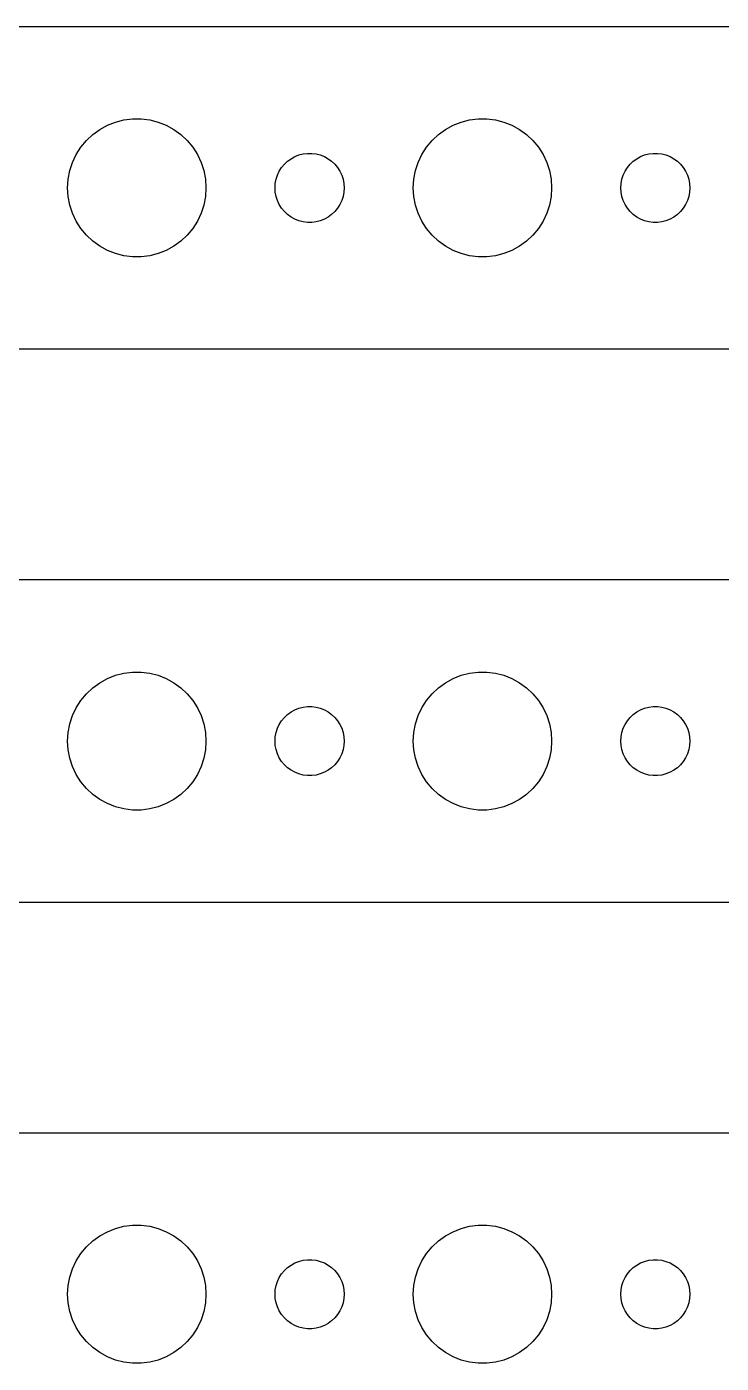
# Model space of a CAD drawing. Header units: metres. Extents: x -127 to 127, y 113 to 223.
# Drawn here: x -64.8 to -34.6, y 165 to 223 of the extents above; entities that cross this region are included whole.
import ezdxf

# ---------------------------------------------------------------- set-up
doc = ezdxf.new("R2010")
doc.units = ezdxf.units.M

msp = doc.modelspace()

# ---------------------------------------------------------------- linework, layer by layer
for p, q in [((122.314, 222.99), (-122.314, 222.99)), ((-61.6075, 218.533), (-61.2773, 218.714)), ((-61.2773, 218.714), (-60.927, 218.853)), ((-60.927, 218.853), (-60.5621, 218.947)), ((-60.5621, 218.947), (-60.1884, 218.994)), ((-60.1884, 218.994), (-59.8116, 218.994)), ((-59.8116, 218.994), (-59.4379, 218.947)), ((-59.4379, 218.947), (-59.0729, 218.853)), ((-59.0729, 218.853), (-58.7227, 218.714)), ((-58.7227, 218.714), (-58.3925, 218.533)), ((-46.6075, 218.533), (-46.2773, 218.714)), ((-46.2773, 218.714), (-45.927, 218.853)), ((-45.927, 218.853), (-45.5621, 218.947)), ((-45.5621, 218.947), (-45.1884, 218.994)), ((-45.1884, 218.994), (-44.8116, 218.994)), ((-44.8116, 218.994), (-44.4379, 218.947)), ((-44.4379, 218.947), (-44.0729, 218.853)), ((-44.0729, 218.853), (-43.7227, 218.714)), ((-43.7227, 218.714), (-43.3925, 218.533)), ((-62.427, 217.763), (-62.1869, 218.054)), ((-62.1869, 218.054), (-61.9123, 218.312)), ((-61.9123, 218.312), (-61.6075, 218.533)), ((-58.3925, 218.533), (-58.0877, 218.312)), ((-58.0877, 218.312), (-57.8131, 218.054)), ((-57.8131, 218.054), (-57.5729, 217.763)), ((-47.427, 217.763), (-47.1869, 218.054)), ((-47.1869, 218.054), (-46.9123, 218.312)), ((-46.9123, 218.312), (-46.6075, 218.533)), ((-43.3925, 218.533), (-43.0877, 218.312)), ((-43.0877, 218.312), (-42.8131, 218.054)), ((-42.8131, 218.054), (-42.5729, 217.763)), ((-62.7893, 217.104), (-62.6289, 217.445)), ((-62.6289, 217.445), (-62.427, 217.763)), ((-57.5729, 217.763), (-57.3711, 217.445)), ((-57.3711, 217.445), (-57.2107, 217.104)), ((-52.9635, 217.427), (-52.7811, 217.473)), ((-52.7811, 217.473), (-52.5942, 217.497)), ((-52.5942, 217.497), (-52.4058, 217.497)), ((-52.4058, 217.497), (-52.2189, 217.473)), ((-52.2189, 217.473), (-52.0365, 217.427)), ((-47.7893, 217.104), (-47.6289, 217.445)), ((-47.6289, 217.445), (-47.427, 217.763)), ((-42.5729, 217.763), (-42.3711, 217.445)), ((-42.3711, 217.445), (-42.2107, 217.104)), ((-37.9635, 217.427), (-37.7811, 217.473)), ((-37.7811, 217.473), (-37.5942, 217.497)), ((-37.5942, 217.497), (-37.4058, 217.497)), ((-37.4058, 217.497), (-37.2189, 217.473)), ((-37.2189, 217.473), (-37.0365, 217.427)), ((-62.9057, 216.746), (-62.7893, 217.104)), ((-57.2107, 217.104), (-57.0942, 216.746)), ((-53.8145, 216.723), (-53.7135, 216.882)), ((-53.7135, 216.882), (-53.5934, 217.027)), ((-53.5934, 217.027), (-53.4561, 217.156)), ((-53.4561, 217.156), (-53.3037, 217.266)), ((-53.3037, 217.266), (-53.1387, 217.357)), ((-53.1387, 217.357), (-52.9635, 217.427)), ((-52.0365, 217.427), (-51.8613, 217.357)), ((-51.8613, 217.357), (-51.6963, 217.266)), ((-51.6963, 217.266), (-51.5439, 217.156)), ((-51.5439, 217.156), (-51.4065, 217.027)), ((-51.4065, 217.027), (-51.2865, 216.882)), ((-51.2865, 216.882), (-51.1855, 216.723)), ((-47.9057, 216.746), (-47.7893, 217.104)), ((-42.2107, 217.104), (-42.0942, 216.746)), ((-38.8145, 216.723), (-38.7135, 216.882)), ((-38.7135, 216.882), (-38.5934, 217.027)), ((-38.5934, 217.027), (-38.4561, 217.156)), ((-38.4561, 217.156), (-38.3037, 217.266)), ((-38.3037, 217.266), (-38.1387, 217.357)), ((-38.1387, 217.357), (-37.9635, 217.427)), ((-37.0365, 217.427), (-36.8613, 217.357)), ((-36.8613, 217.357), (-36.6963, 217.266)), ((-36.6963, 217.266), (-36.5439, 217.156)), ((-36.5439, 217.156), (-36.4065, 217.027)), ((-36.4065, 217.027), (-36.2865, 216.882)), ((-36.2865, 216.882), (-36.1855, 216.723)), ((-63, 216), (-62.9763, 216.376)), ((-62.9763, 216.376), (-62.9057, 216.746)), ((-57.0942, 216.746), (-57.0237, 216.376)), ((-57.0237, 216.376), (-57, 216)), ((-53.9882, 216.188), (-53.9529, 216.373)), ((-53.9529, 216.373), (-53.8947, 216.552)), ((-53.8947, 216.552), (-53.8145, 216.723)), ((-51.1855, 216.723), (-51.1053, 216.552)), ((-51.1053, 216.552), (-51.0471, 216.373)), ((-51.0471, 216.373), (-51.0118, 216.188)), ((-48, 216), (-47.9763, 216.376)), ((-47.9763, 216.376), (-47.9057, 216.746)), ((-42.0942, 216.746), (-42.0237, 216.376)), ((-42.0237, 216.376), (-42, 216)), ((-38.9882, 216.188), (-38.9529, 216.373)), ((-38.9529, 216.373), (-38.8947, 216.552)), ((-38.8947, 216.552), (-38.8145, 216.723)), ((-36.1855, 216.723), (-36.1053, 216.552)), ((-36.1053, 216.552), (-36.0471, 216.373)), ((-36.0471, 216.373), (-36.0118, 216.188)), ((-62.9763, 215.624), (-63, 216)), ((-57, 216), (-57.0237, 215.624)), ((-54, 216), (-53.9882, 216.188)), ((-53.9882, 215.812), (-54, 216)), ((-53.9529, 215.627), (-53.9882, 215.812)), ((-51.0118, 215.812), (-51.0471, 215.627)), ((-51.0118, 216.188), (-51, 216)), ((-51, 216), (-51.0118, 215.812)), ((-47.9763, 215.624), (-48, 216)), ((-42, 216), (-42.0237, 215.624)), ((-39, 216), (-38.9882, 216.188)), ((-38.9882, 215.812), (-39, 216)), ((-38.9529, 215.627), (-38.9882, 215.812)), ((-36.0118, 215.812), (-36.0471, 215.627)), ((-36.0118, 216.188), (-36, 216)), ((-36, 216), (-36.0118, 215.812)), ((-62.9057, 215.254), (-62.9763, 215.624)), ((-62.7893, 214.896), (-62.9057, 215.254)), ((-57.0942, 215.254), (-57.2107, 214.896)), ((-57.0237, 215.624), (-57.0942, 215.254)), ((-53.8947, 215.448), (-53.9529, 215.627)), ((-53.8145, 215.277), (-53.8947, 215.448)), ((-53.7135, 215.118), (-53.8145, 215.277)), ((-51.1855, 215.277), (-51.2865, 215.118)), ((-51.1053, 215.448), (-51.1855, 215.277)), ((-51.0471, 215.627), (-51.1053, 215.448)), ((-47.9057, 215.254), (-47.9763, 215.624)), ((-47.7893, 214.896), (-47.9057, 215.254)), ((-42.0942, 215.254), (-42.2107, 214.896)), ((-42.0237, 215.624), (-42.0942, 215.254)), ((-38.8947, 215.448), (-38.9529, 215.627)), ((-38.8145, 215.277), (-38.8947, 215.448)), ((-38.7135, 215.118), (-38.8145, 215.277)), ((-36.1855, 215.277), (-36.2865, 215.118)), ((-36.1053, 215.448), (-36.1855, 215.277)), ((-36.0471, 215.627), (-36.1053, 215.448)), ((-62.6289, 214.555), (-62.7893, 214.896)), ((-62.427, 214.237), (-62.6289, 214.555)), ((-57.3711, 214.555), (-57.5729, 214.237)), ((-57.2107, 214.896), (-57.3711, 214.555)), ((-53.5934, 214.973), (-53.7135, 215.118)), ((-53.4561, 214.844), (-53.5934, 214.973)), ((-53.3037, 214.734), (-53.4561, 214.844)), ((-53.1387, 214.643), (-53.3037, 214.734)), ((-52.9635, 214.573), (-53.1387, 214.643)), ((-52.7811, 214.527), (-52.9635, 214.573)), ((-52.0365, 214.573), (-52.2189, 214.527)), ((-51.8613, 214.643), (-52.0365, 214.573)), ((-51.6963, 214.734), (-51.8613, 214.643)), ((-51.5439, 214.844), (-51.6963, 214.734)), ((-51.4065, 214.973), (-51.5439, 214.844)), ((-51.2865, 215.118), (-51.4065, 214.973)), ((-47.6289, 214.555), (-47.7893, 214.896)), ((-47.427, 214.237), (-47.6289, 214.555)), ((-42.3711, 214.555), (-42.5729, 214.237)), ((-42.2107, 214.896), (-42.3711, 214.555)), ((-38.5934, 214.973), (-38.7135, 215.118)), ((-38.4561, 214.844), (-38.5934, 214.973)), ((-38.3037, 214.734), (-38.4561, 214.844)), ((-38.1387, 214.643), (-38.3037, 214.734)), ((-37.9635, 214.573), (-38.1387, 214.643)), ((-37.7811, 214.527), (-37.9635, 214.573)), ((-37.0365, 214.573), (-37.2189, 214.527)), ((-36.8613, 214.643), (-37.0365, 214.573)), ((-36.6963, 214.734), (-36.8613, 214.643)), ((-36.5439, 214.844), (-36.6963, 214.734)), ((-36.4065, 214.973), (-36.5439, 214.844)), ((-36.2865, 215.118), (-36.4065, 214.973)), ((-62.1869, 213.946), (-62.427, 214.237)), ((-57.5729, 214.237), (-57.8131, 213.946)), ((-52.5942, 214.503), (-52.7811, 214.527)), ((-52.4058, 214.503), (-52.5942, 214.503)), ((-52.2189, 214.527), (-52.4058, 214.503)), ((-47.1869, 213.946), (-47.427, 214.237)), ((-42.5729, 214.237), (-42.8131, 213.946)), ((-37.5942, 214.503), (-37.7811, 214.527)), ((-37.4058, 214.503), (-37.5942, 214.503)), ((-37.2189, 214.527), (-37.4058, 214.503)), ((-61.9123, 213.688), (-62.1869, 213.946)), ((-61.6075, 213.467), (-61.9123, 213.688)), ((-61.2773, 213.286), (-61.6075, 213.467)), ((-58.3925, 213.467), (-58.7227, 213.286)), ((-58.0877, 213.688), (-58.3925, 213.467)), ((-57.8131, 213.946), (-58.0877, 213.688)), ((-46.9123, 213.688), (-47.1869, 213.946)), ((-46.6075, 213.467), (-46.9123, 213.688)), ((-46.2773, 213.286), (-46.6075, 213.467)), ((-43.3925, 213.467), (-43.7227, 213.286)), ((-43.0877, 213.688), (-43.3925, 213.467)), ((-42.8131, 213.946), (-43.0877, 213.688)), ((-60.927, 213.147), (-61.2773, 213.286)), ((-60.5621, 213.053), (-60.927, 213.147)), ((-60.1884, 213.006), (-60.5621, 213.053)), ((-59.8116, 213.006), (-60.1884, 213.006)), ((-59.4379, 213.053), (-59.8116, 213.006)), ((-59.0729, 213.147), (-59.4379, 213.053)), ((-58.7227, 213.286), (-59.0729, 213.147)), ((-45.927, 213.147), (-46.2773, 213.286)), ((-45.5621, 213.053), (-45.927, 213.147)), ((-45.1884, 213.006), (-45.5621, 213.053)), ((-44.8116, 213.006), (-45.1884, 213.006)), ((-44.4379, 213.053), (-44.8116, 213.006)), ((-44.0729, 213.147), (-44.4379, 213.053)), ((-43.7227, 213.286), (-44.0729, 213.147)), ((-122.314, 209.01), (122.314, 209.01)), ((122.314, 198.99), (-122.314, 198.99)), ((-61.2773, 194.714), (-60.927, 194.853)), ((-60.927, 194.853), (-60.5621, 194.947)), ((-60.5621, 194.947), (-60.1884, 194.994)), ((-60.1884, 194.994), (-59.8116, 194.994)), ((-59.8116, 194.994), (-59.4379, 194.947)), ((-59.4379, 194.947), (-59.0729, 194.853)), ((-59.0729, 194.853), (-58.7227, 194.714)), ((-46.2773, 194.714), (-45.927, 194.853)), ((-45.927, 194.853), (-45.5621, 194.947)), ((-45.5621, 194.947), (-45.1884, 194.994)), ((-45.1884, 194.994), (-44.8116, 194.994)), ((-44.8116, 194.994), (-44.4379, 194.947)), ((-44.4379, 194.947), (-44.0729, 194.853)), ((-44.0729, 194.853), (-43.7227, 194.714)), ((-62.1869, 194.054), (-61.9123, 194.312)), ((-61.9123, 194.312), (-61.6075, 194.533)), ((-61.6075, 194.533), (-61.2773, 194.714)), ((-58.7227, 194.714), (-58.3925, 194.533)), ((-58.3925, 194.533), (-58.0877, 194.312)), ((-58.0877, 194.312), (-57.8131, 194.054)), ((-47.1869, 194.054), (-46.9123, 194.312)), ((-46.9123, 194.312), (-46.6075, 194.533)), ((-46.6075, 194.533), (-46.2773, 194.714)), ((-43.7227, 194.714), (-43.3925, 194.533)), ((-43.3925, 194.533), (-43.0877, 194.312)), ((-43.0877, 194.312), (-42.8131, 194.054)), ((-62.6289, 193.445), (-62.427, 193.763)), ((-62.427, 193.763), (-62.1869, 194.054)), ((-57.8131, 194.054), (-57.5729, 193.763)), ((-57.5729, 193.763), (-57.3711, 193.445)), ((-47.6289, 193.445), (-47.427, 193.763)), ((-47.427, 193.763), (-47.1869, 194.054)), ((-42.8131, 194.054), (-42.5729, 193.763)), ((-42.5729, 193.763), (-42.3711, 193.445)), ((-62.9057, 192.746), (-62.7893, 193.104)), ((-62.7893, 193.104), (-62.6289, 193.445)), ((-57.3711, 193.445), (-57.2107, 193.104)), ((-57.2107, 193.104), (-57.0942, 192.746)), ((-53.5934, 193.027), (-53.4561, 193.156)), ((-53.4561, 193.156), (-53.3037, 193.266)), ((-53.3037, 193.266), (-53.1387, 193.357)), ((-53.1387, 193.357), (-52.9635, 193.427)), ((-52.9635, 193.427), (-52.7811, 193.473)), ((-52.7811, 193.473), (-52.5942, 193.497)), ((-52.5942, 193.497), (-52.4058, 193.497)), ((-52.4058, 193.497), (-52.2189, 193.473)), ((-52.2189, 193.473), (-52.0365, 193.427)), ((-52.0365, 193.427), (-51.8613, 193.357)), ((-51.8613, 193.357), (-51.6963, 193.266)), ((-51.6963, 193.266), (-51.5439, 193.156)), ((-51.5439, 193.156), (-51.4065, 193.027)), ((-47.9057, 192.746), (-47.7893, 193.104)), ((-47.7893, 193.104), (-47.6289, 193.445)), ((-42.3711, 193.445), (-42.2107, 193.104)), ((-42.2107, 193.104), (-42.0942, 192.746)), ((-38.5934, 193.027), (-38.4561, 193.156)), ((-38.4561, 193.156), (-38.3037, 193.266)), ((-38.3037, 193.266), (-38.1387, 193.357)), ((-38.1387, 193.357), (-37.9635, 193.427)), ((-37.9635, 193.427), (-37.7811, 193.473)), ((-37.7811, 193.473), (-37.5942, 193.497)), ((-37.5942, 193.497), (-37.4058, 193.497)), ((-37.4058, 193.497), (-37.2189, 193.473)), ((-37.2189, 193.473), (-37.0365, 193.427)), ((-37.0365, 193.427), (-36.8613, 193.357)), ((-36.8613, 193.357), (-36.6963, 193.266)), ((-36.6963, 193.266), (-36.5439, 193.156)), ((-36.5439, 193.156), (-36.4065, 193.027)), ((-62.9763, 192.376), (-62.9057, 192.746)), ((-57.0942, 192.746), (-57.0237, 192.376)), ((-53.9529, 192.373), (-53.8947, 192.552)), ((-53.8947, 192.552), (-53.8145, 192.723)), ((-53.8145, 192.723), (-53.7135, 192.882)), ((-53.7135, 192.882), (-53.5934, 193.027)), ((-51.4065, 193.027), (-51.2865, 192.882)), ((-51.2865, 192.882), (-51.1855, 192.723)), ((-51.1855, 192.723), (-51.1053, 192.552)), ((-51.1053, 192.552), (-51.0471, 192.373)), ((-47.9763, 192.376), (-47.9057, 192.746)), ((-42.0942, 192.746), (-42.0237, 192.376)), ((-38.9529, 192.373), (-38.8947, 192.552)), ((-38.8947, 192.552), (-38.8145, 192.723)), ((-38.8145, 192.723), (-38.7135, 192.882)), ((-38.7135, 192.882), (-38.5934, 193.027)), ((-36.4065, 193.027), (-36.2865, 192.882)), ((-36.2865, 192.882), (-36.1855, 192.723)), ((-36.1855, 192.723), (-36.1053, 192.552)), ((-36.1053, 192.552), (-36.0471, 192.373)), ((-63, 192), (-62.9763, 192.376)), ((-62.9763, 191.624), (-63, 192)), ((-57.0237, 192.376), (-57, 192)), ((-57, 192), (-57.0237, 191.624)), ((-54, 192), (-53.9882, 192.188)), ((-53.9882, 191.812), (-54, 192)), ((-53.9882, 192.188), (-53.9529, 192.373)), ((-51.0471, 192.373), (-51.0118, 192.188)), ((-51.0118, 192.188), (-51, 192)), ((-51, 192), (-51.0118, 191.812)), ((-48, 192), (-47.9763, 192.376)), ((-47.9763, 191.624), (-48, 192)), ((-42.0237, 192.376), (-42, 192)), ((-42, 192), (-42.0237, 191.624)), ((-39, 192), (-38.9882, 192.188)), ((-38.9882, 191.812), (-39, 192)), ((-38.9882, 192.188), (-38.9529, 192.373)), ((-36.0471, 192.373), (-36.0118, 192.188)), ((-36.0118, 192.188), (-36, 192)), ((-36, 192), (-36.0118, 191.812)), ((-62.9057, 191.254), (-62.9763, 191.624)), ((-57.0237, 191.624), (-57.0942, 191.254)), ((-53.9529, 191.627), (-53.9882, 191.812)), ((-53.8947, 191.448), (-53.9529, 191.627)), ((-53.8145, 191.277), (-53.8947, 191.448)), ((-51.1053, 191.448), (-51.1855, 191.277)), ((-51.0471, 191.627), (-51.1053, 191.448)), ((-51.0118, 191.812), (-51.0471, 191.627)), ((-47.9057, 191.254), (-47.9763, 191.624)), ((-42.0237, 191.624), (-42.0942, 191.254)), ((-38.9529, 191.627), (-38.9882, 191.812)), ((-38.8947, 191.448), (-38.9529, 191.627)), ((-38.8145, 191.277), (-38.8947, 191.448)), ((-36.1053, 191.448), (-36.1855, 191.277)), ((-36.0471, 191.627), (-36.1053, 191.448)), ((-36.0118, 191.812), (-36.0471, 191.627)), ((-62.7893, 190.896), (-62.9057, 191.254)), ((-62.6289, 190.555), (-62.7893, 190.896)), ((-57.2107, 190.896), (-57.3711, 190.555)), ((-57.0942, 191.254), (-57.2107, 190.896)), ((-53.7135, 191.118), (-53.8145, 191.277)), ((-53.5934, 190.973), (-53.7135, 191.118)), ((-53.4561, 190.844), (-53.5934, 190.973)), ((-53.3037, 190.734), (-53.4561, 190.844)), ((-51.5439, 190.844), (-51.6963, 190.734)), ((-51.4065, 190.973), (-51.5439, 190.844)), ((-51.2865, 191.118), (-51.4065, 190.973)), ((-51.1855, 191.277), (-51.2865, 191.118)), ((-47.7893, 190.896), (-47.9057, 191.254)), ((-47.6289, 190.555), (-47.7893, 190.896)), ((-42.2107, 190.896), (-42.3711, 190.555)), ((-42.0942, 191.254), (-42.2107, 190.896)), ((-38.7135, 191.118), (-38.8145, 191.277)), ((-38.5934, 190.973), (-38.7135, 191.118)), ((-38.4561, 190.844), (-38.5934, 190.973)), ((-38.3037, 190.734), (-38.4561, 190.844)), ((-36.5439, 190.844), (-36.6963, 190.734)), ((-36.4065, 190.973), (-36.5439, 190.844)), ((-36.2865, 191.118), (-36.4065, 190.973)), ((-36.1855, 191.277), (-36.2865, 191.118)), ((-62.427, 190.237), (-62.6289, 190.555)), ((-62.1869, 189.946), (-62.427, 190.237)), ((-57.5729, 190.237), (-57.8131, 189.946)), ((-57.3711, 190.555), (-57.5729, 190.237)), ((-53.1387, 190.643), (-53.3037, 190.734)), ((-52.9635, 190.573), (-53.1387, 190.643)), ((-52.7811, 190.527), (-52.9635, 190.573)), ((-52.5942, 190.503), (-52.7811, 190.527)), ((-52.4058, 190.503), (-52.5942, 190.503)), ((-52.2189, 190.527), (-52.4058, 190.503)), ((-52.0365, 190.573), (-52.2189, 190.527)), ((-51.8613, 190.643), (-52.0365, 190.573)), ((-51.6963, 190.734), (-51.8613, 190.643)), ((-47.427, 190.237), (-47.6289, 190.555)), ((-47.1869, 189.946), (-47.427, 190.237)), ((-42.5729, 190.237), (-42.8131, 189.946)), ((-42.3711, 190.555), (-42.5729, 190.237)), ((-38.1387, 190.643), (-38.3037, 190.734)), ((-37.9635, 190.573), (-38.1387, 190.643)), ((-37.7811, 190.527), (-37.9635, 190.573)), ((-37.5942, 190.503), (-37.7811, 190.527)), ((-37.4058, 190.503), (-37.5942, 190.503)), ((-37.2189, 190.527), (-37.4058, 190.503)), ((-37.0365, 190.573), (-37.2189, 190.527)), ((-36.8613, 190.643), (-37.0365, 190.573)), ((-36.6963, 190.734), (-36.8613, 190.643)), ((-61.9123, 189.688), (-62.1869, 189.946)), ((-61.6075, 189.467), (-61.9123, 189.688)), ((-58.0877, 189.688), (-58.3925, 189.467)), ((-57.8131, 189.946), (-58.0877, 189.688)), ((-46.9123, 189.688), (-47.1869, 189.946)), ((-46.6075, 189.467), (-46.9123, 189.688)), ((-43.0877, 189.688), (-43.3925, 189.467)), ((-42.8131, 189.946), (-43.0877, 189.688)), ((-61.2773, 189.286), (-61.6075, 189.467)), ((-60.927, 189.147), (-61.2773, 189.286)), ((-60.5621, 189.053), (-60.927, 189.147)), ((-60.1884, 189.006), (-60.5621, 189.053)), ((-59.4379, 189.053), (-59.8116, 189.006)), ((-59.0729, 189.147), (-59.4379, 189.053)), ((-58.7227, 189.286), (-59.0729, 189.147)), ((-58.3925, 189.467), (-58.7227, 189.286)), ((-46.2773, 189.286), (-46.6075, 189.467)), ((-45.927, 189.147), (-46.2773, 189.286)), ((-45.5621, 189.053), (-45.927, 189.147)), ((-45.1884, 189.006), (-45.5621, 189.053)), ((-44.4379, 189.053), (-44.8116, 189.006)), ((-44.0729, 189.147), (-44.4379, 189.053)), ((-43.7227, 189.286), (-44.0729, 189.147)), ((-43.3925, 189.467), (-43.7227, 189.286)), ((-59.8116, 189.006), (-60.1884, 189.006)), ((-44.8116, 189.006), (-45.1884, 189.006)), ((-122.314, 185.01), (122.314, 185.01)), ((122.314, 174.99), (-122.314, 174.99)), ((-61.9123, 170.312), (-61.6075, 170.533)), ((-61.6075, 170.533), (-61.2773, 170.714)), ((-61.2773, 170.714), (-60.927, 170.853)), ((-60.927, 170.853), (-60.5621, 170.947)), ((-60.5621, 170.947), (-60.1884, 170.994)), ((-60.1884, 170.994), (-59.8116, 170.994)), ((-59.8116, 170.994), (-59.4379, 170.947)), ((-59.4379, 170.947), (-59.0729, 170.853)), ((-59.0729, 170.853), (-58.7227, 170.714)), ((-58.7227, 170.714), (-58.3925, 170.533)), ((-58.3925, 170.533), (-58.0877, 170.312)), ((-46.9123, 170.312), (-46.6075, 170.533)), ((-46.6075, 170.533), (-46.2773, 170.714)), ((-46.2773, 170.714), (-45.927, 170.853)), ((-45.927, 170.853), (-45.5621, 170.947)), ((-45.5621, 170.947), (-45.1884, 170.994)), ((-45.1884, 170.994), (-44.8116, 170.994)), ((-44.8116, 170.994), (-44.4379, 170.947)), ((-44.4379, 170.947), (-44.0729, 170.853)), ((-44.0729, 170.853), (-43.7227, 170.714)), ((-43.7227, 170.714), (-43.3925, 170.533)), ((-43.3925, 170.533), (-43.0877, 170.312)), ((-62.427, 169.763), (-62.1869, 170.054)), ((-62.1869, 170.054), (-61.9123, 170.312)), ((-58.0877, 170.312), (-57.8131, 170.054)), ((-57.8131, 170.054), (-57.5729, 169.763)), ((-47.427, 169.763), (-47.1869, 170.054)), ((-47.1869, 170.054), (-46.9123, 170.312)), ((-43.0877, 170.312), (-42.8131, 170.054)), ((-42.8131, 170.054), (-42.5729, 169.763)), ((-62.7893, 169.104), (-62.6289, 169.445)), ((-62.6289, 169.445), (-62.427, 169.763)), ((-57.5729, 169.763), (-57.3711, 169.445)), ((-57.3711, 169.445), (-57.2107, 169.104)), ((-53.3037, 169.266), (-53.1387, 169.357)), ((-53.1387, 169.357), (-52.9635, 169.427)), ((-52.9635, 169.427), (-52.7811, 169.473)), ((-52.7811, 169.473), (-52.5942, 169.497)), ((-52.5942, 169.497), (-52.4058, 169.497)), ((-52.4058, 169.497), (-52.2189, 169.473)), ((-52.2189, 169.473), (-52.0365, 169.427)), ((-52.0365, 169.427), (-51.8613, 169.357)), ((-51.8613, 169.357), (-51.6963, 169.266)), ((-47.7893, 169.104), (-47.6289, 169.445)), ((-47.6289, 169.445), (-47.427, 169.763)), ((-42.5729, 169.763), (-42.3711, 169.445)), ((-42.3711, 169.445), (-42.2107, 169.104)), ((-38.3037, 169.266), (-38.1387, 169.357)), ((-38.1387, 169.357), (-37.9635, 169.427)), ((-37.9635, 169.427), (-37.7811, 169.473)), ((-37.7811, 169.473), (-37.5942, 169.497)), ((-37.5942, 169.497), (-37.4058, 169.497)), ((-37.4058, 169.497), (-37.2189, 169.473)), ((-37.2189, 169.473), (-37.0365, 169.427)), ((-37.0365, 169.427), (-36.8613, 169.357)), ((-36.8613, 169.357), (-36.6963, 169.266)), ((-62.9763, 168.376), (-62.9057, 168.746)), ((-62.9057, 168.746), (-62.7893, 169.104)), ((-57.2107, 169.104), (-57.0942, 168.746)), ((-57.0942, 168.746), (-57.0237, 168.376)), ((-53.8145, 168.723), (-53.7135, 168.882)), ((-53.7135, 168.882), (-53.5934, 169.027)), ((-53.5934, 169.027), (-53.4561, 169.156)), ((-53.4561, 169.156), (-53.3037, 169.266)), ((-51.6963, 169.266), (-51.5439, 169.156)), ((-51.5439, 169.156), (-51.4065, 169.027)), ((-51.4065, 169.027), (-51.2865, 168.882)), ((-51.2865, 168.882), (-51.1855, 168.723)), ((-47.9763, 168.376), (-47.9057, 168.746)), ((-47.9057, 168.746), (-47.7893, 169.104)), ((-42.2107, 169.104), (-42.0942, 168.746)), ((-42.0942, 168.746), (-42.0237, 168.376)), ((-38.8145, 168.723), (-38.7135, 168.882)), ((-38.7135, 168.882), (-38.5934, 169.027)), ((-38.5934, 169.027), (-38.4561, 169.156)), ((-38.4561, 169.156), (-38.3037, 169.266)), ((-36.6963, 169.266), (-36.5439, 169.156)), ((-36.5439, 169.156), (-36.4065, 169.027)), ((-36.4065, 169.027), (-36.2865, 168.882)), ((-36.2865, 168.882), (-36.1855, 168.723)), ((-63, 168), (-62.9763, 168.376)), ((-57.0237, 168.376), (-57, 168)), ((-54, 168), (-53.9882, 168.188)), ((-53.9882, 168.188), (-53.9529, 168.373)), ((-53.9529, 168.373), (-53.8947, 168.552)), ((-53.8947, 168.552), (-53.8145, 168.723)), ((-51.1855, 168.723), (-51.1053, 168.552)), ((-51.1053, 168.552), (-51.0471, 168.373)), ((-51.0471, 168.373), (-51.0118, 168.188)), ((-51.0118, 168.188), (-51, 168)), ((-48, 168), (-47.9763, 168.376)), ((-42.0237, 168.376), (-42, 168)), ((-39, 168), (-38.9882, 168.188)), ((-38.9882, 168.188), (-38.9529, 168.373)), ((-38.9529, 168.373), (-38.8947, 168.552)), ((-38.8947, 168.552), (-38.8145, 168.723)), ((-36.1855, 168.723), (-36.1053, 168.552)), ((-36.1053, 168.552), (-36.0471, 168.373)), ((-36.0471, 168.373), (-36.0118, 168.188)), ((-36.0118, 168.188), (-36, 168)), ((-62.9763, 167.624), (-63, 168)), ((-62.9057, 167.254), (-62.9763, 167.624)), ((-57.0237, 167.624), (-57.0942, 167.254)), ((-57, 168), (-57.0237, 167.624)), ((-53.9882, 167.812), (-54, 168)), ((-53.9529, 167.627), (-53.9882, 167.812)), ((-53.8947, 167.448), (-53.9529, 167.627)), ((-51.0471, 167.627), (-51.1053, 167.448)), ((-51.0118, 167.812), (-51.0471, 167.627)), ((-51, 168), (-51.0118, 167.812)), ((-47.9763, 167.624), (-48, 168)), ((-47.9057, 167.254), (-47.9763, 167.624)), ((-42.0237, 167.624), (-42.0942, 167.254)), ((-42, 168), (-42.0237, 167.624)), ((-38.9882, 167.812), (-39, 168)), ((-38.9529, 167.627), (-38.9882, 167.812)), ((-38.8947, 167.448), (-38.9529, 167.627)), ((-36.0471, 167.627), (-36.1053, 167.448)), ((-36.0118, 167.812), (-36.0471, 167.627)), ((-36, 168), (-36.0118, 167.812)), ((-62.7893, 166.896), (-62.9057, 167.254)), ((-57.0942, 167.254), (-57.2107, 166.896)), ((-53.8145, 167.277), (-53.8947, 167.448)), ((-53.7135, 167.118), (-53.8145, 167.277)), ((-53.5934, 166.973), (-53.7135, 167.118)), ((-51.2865, 167.118), (-51.4065, 166.973)), ((-51.1855, 167.277), (-51.2865, 167.118)), ((-51.1053, 167.448), (-51.1855, 167.277)), ((-47.7893, 166.896), (-47.9057, 167.254)), ((-42.0942, 167.254), (-42.2107, 166.896)), ((-38.8145, 167.277), (-38.8947, 167.448)), ((-38.7135, 167.118), (-38.8145, 167.277)), ((-38.5934, 166.973), (-38.7135, 167.118)), ((-36.2865, 167.118), (-36.4065, 166.973)), ((-36.1855, 167.277), (-36.2865, 167.118)), ((-36.1053, 167.448), (-36.1855, 167.277)), ((-62.6289, 166.555), (-62.7893, 166.896)), ((-62.427, 166.237), (-62.6289, 166.555)), ((-57.3711, 166.555), (-57.5729, 166.237)), ((-57.2107, 166.896), (-57.3711, 166.555)), ((-53.4561, 166.844), (-53.5934, 166.973)), ((-53.3037, 166.734), (-53.4561, 166.844)), ((-53.1387, 166.643), (-53.3037, 166.734)), ((-52.9635, 166.573), (-53.1387, 166.643)), ((-52.7811, 166.527), (-52.9635, 166.573)), ((-52.5942, 166.503), (-52.7811, 166.527)), ((-52.4058, 166.503), (-52.5942, 166.503)), ((-52.2189, 166.527), (-52.4058, 166.503)), ((-52.0365, 166.573), (-52.2189, 166.527)), ((-51.8613, 166.643), (-52.0365, 166.573)), ((-51.6963, 166.734), (-51.8613, 166.643)), ((-51.5439, 166.844), (-51.6963, 166.734)), ((-51.4065, 166.973), (-51.5439, 166.844)), ((-47.6289, 166.555), (-47.7893, 166.896)), ((-47.427, 166.237), (-47.6289, 166.555)), ((-42.3711, 166.555), (-42.5729, 166.237)), ((-42.2107, 166.896), (-42.3711, 166.555)), ((-38.4561, 166.844), (-38.5934, 166.973)), ((-38.3037, 166.734), (-38.4561, 166.844)), ((-38.1387, 166.643), (-38.3037, 166.734)), ((-37.9635, 166.573), (-38.1387, 166.643)), ((-37.7811, 166.527), (-37.9635, 166.573)), ((-37.5942, 166.503), (-37.7811, 166.527)), ((-37.4058, 166.503), (-37.5942, 166.503)), ((-37.2189, 166.527), (-37.4058, 166.503)), ((-37.0365, 166.573), (-37.2189, 166.527)), ((-36.8613, 166.643), (-37.0365, 166.573)), ((-36.6963, 166.734), (-36.8613, 166.643)), ((-36.5439, 166.844), (-36.6963, 166.734)), ((-36.4065, 166.973), (-36.5439, 166.844)), ((-62.1869, 165.946), (-62.427, 166.237)), ((-61.9123, 165.688), (-62.1869, 165.946)), ((-57.8131, 165.946), (-58.0877, 165.688)), ((-57.5729, 166.237), (-57.8131, 165.946)), ((-47.1869, 165.946), (-47.427, 166.237)), ((-46.9123, 165.688), (-47.1869, 165.946)), ((-42.8131, 165.946), (-43.0877, 165.688)), ((-42.5729, 166.237), (-42.8131, 165.946)), ((-61.6075, 165.467), (-61.9123, 165.688)), ((-61.2773, 165.286), (-61.6075, 165.467)), ((-60.927, 165.147), (-61.2773, 165.286)), ((-58.7227, 165.286), (-59.0729, 165.147)), ((-58.3925, 165.467), (-58.7227, 165.286)), ((-58.0877, 165.688), (-58.3925, 165.467)), ((-46.6075, 165.467), (-46.9123, 165.688)), ((-46.2773, 165.286), (-46.6075, 165.467)), ((-45.927, 165.147), (-46.2773, 165.286)), ((-43.7227, 165.286), (-44.0729, 165.147)), ((-43.3925, 165.467), (-43.7227, 165.286)), ((-43.0877, 165.688), (-43.3925, 165.467)), ((-60.5621, 165.053), (-60.927, 165.147)), ((-60.1884, 165.006), (-60.5621, 165.053)), ((-59.8116, 165.006), (-60.1884, 165.006)), ((-59.4379, 165.053), (-59.8116, 165.006)), ((-59.0729, 165.147), (-59.4379, 165.053)), ((-45.5621, 165.053), (-45.927, 165.147)), ((-45.1884, 165.006), (-45.5621, 165.053)), ((-44.8116, 165.006), (-45.1884, 165.006)), ((-44.4379, 165.053), (-44.8116, 165.006)), ((-44.0729, 165.147), (-44.4379, 165.053))]:
    msp.add_line(p, q)

doc.saveas('drawing.dxf')
